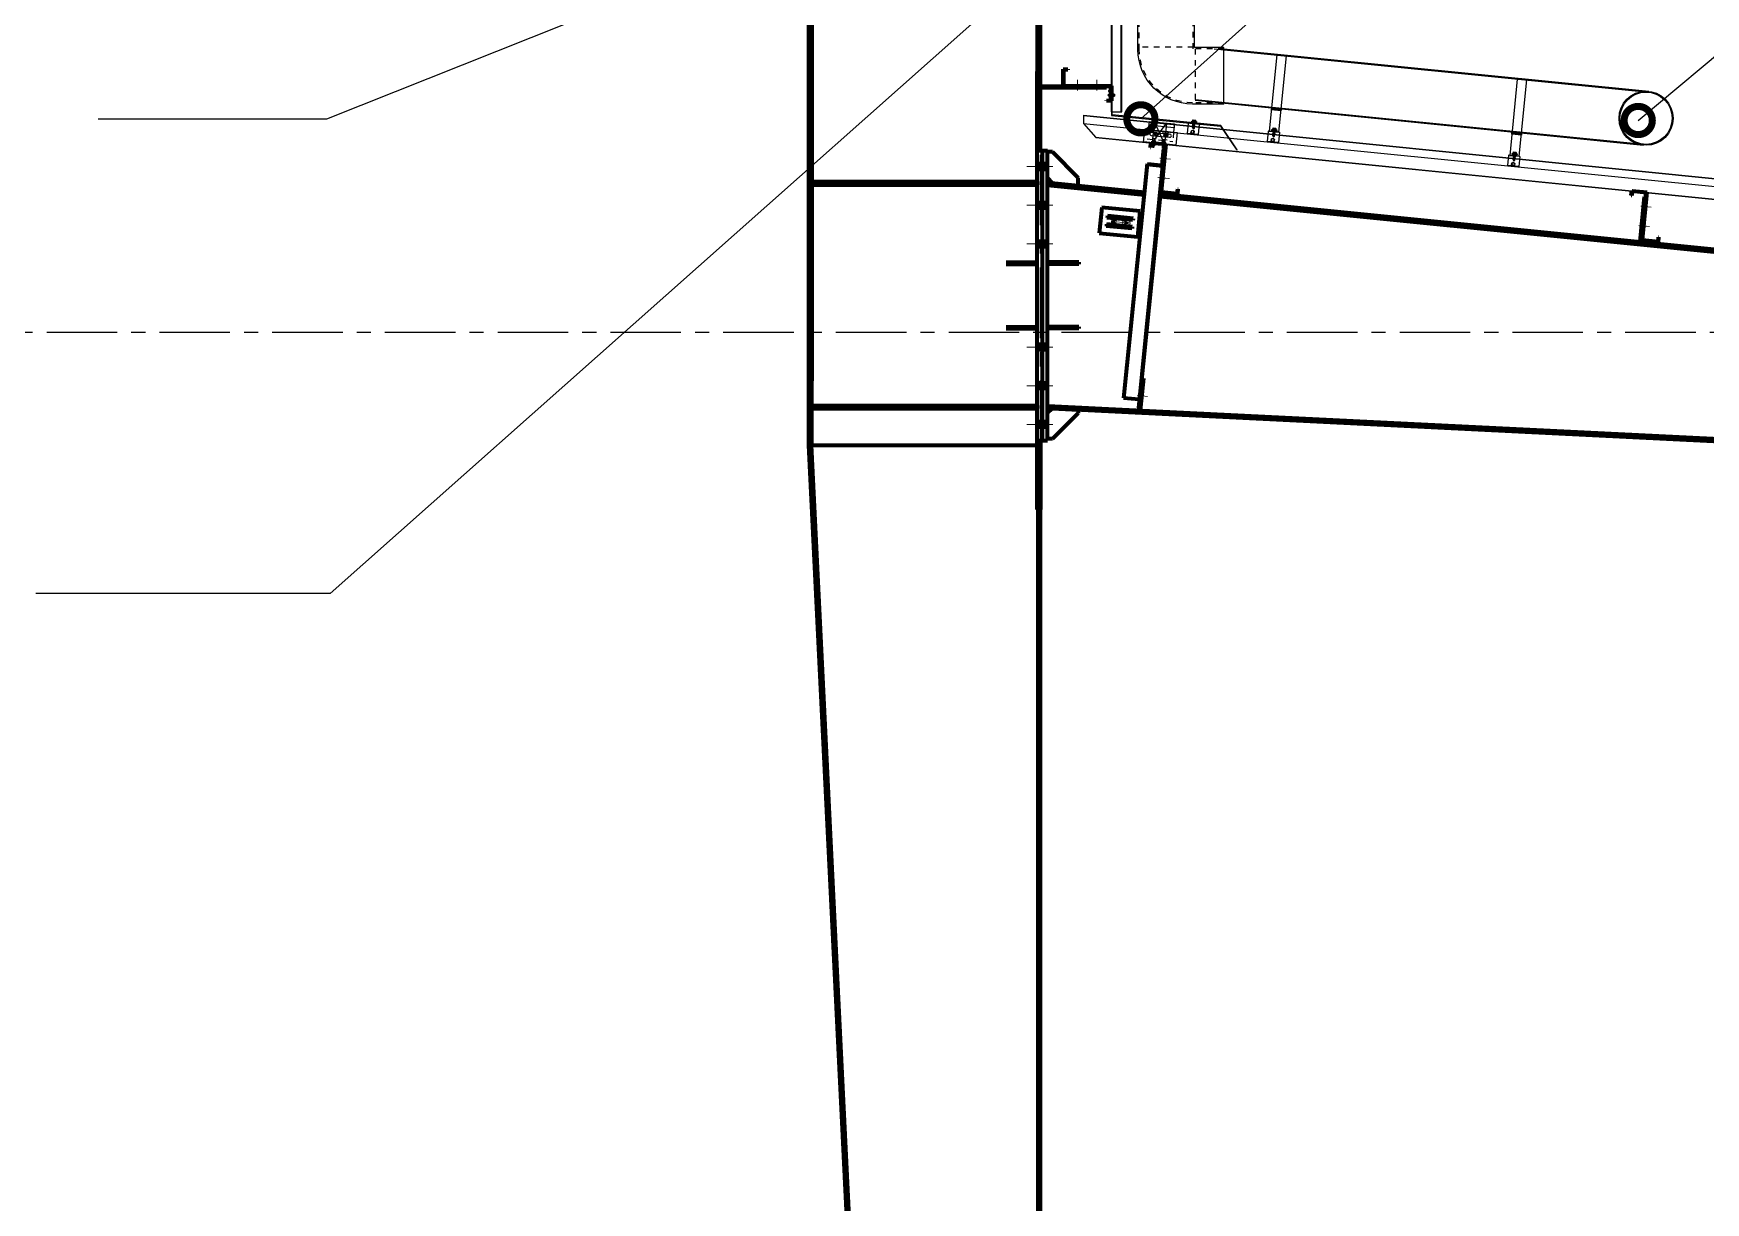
# Model space of a CAD drawing. Header units: inches. Extents: x 2 to 32666, y -5537 to 22.
# Drawn here: x 14097.57 to 14127.23, y -3863.7 to -3842.98 of the extents above; entities that cross this region are included whole.
import ezdxf

# ---------------------------------------------------------------- set-up
doc = ezdxf.new("R2010")
doc.units = ezdxf.units.IN
doc.header["$MEASUREMENT"] = 0
for name, pattern in [('CENTER', [2, 1.25, -0.25, 0.25, -0.25]), ('DASHED2', [0.375, 0.25, -0.125]), ('HIDDEN', [0.375, 0.25, -0.125]), ('HIDDEN2', [4.7625, 3.175, -1.5875])]:
    doc.linetypes.add(name, pattern=pattern)
for name, color, linetype in [('1', 1, 'Continuous'), ('2', 2, 'Continuous'), ('3', 3, 'Continuous'), ('4', 4, 'Continuous'), ('6', 6, 'Continuous'), ('7', 7, 'Continuous'), ('8', 8, 'Continuous'), ('DASHED', 8, 'DASHED2'), ('DIM', 8, 'Continuous'), ('door', 7, 'Continuous'), ('ROOFING', 4, 'Continuous'), ('STRUCTURE', 1, 'Continuous'), ('Tim truc', 8, 'Continuous')]:
    doc.layers.add(name, color=color, linetype=linetype)
doc.styles.add('ST1', font='vnshx.shx', dxfattribs={"width": 0.7})
doc.dimstyles.new('175', dxfattribs={"dimtxt": 2.5, "dimasz": 1, "dimexe": 1, "dimexo": 0, "dimgap": 1, "dimtad": 1, "dimdec": 0, "dimlfac": 175, "dimzin": 0, "dimdsep": 46, "dimtxsty": 'ST1', "dimblk1": 'ARCHTICK', "dimblk2": 'ARCHTICK', "dimsah": 1, "dimcen": 1, "dimdle": 1, "dimclrd": 8, "dimclre": 8, "dimclrt": 3, "dimadec": 0, "dimazin": 0, "dimtfac": 1, "dimtdec": 0, "dimtix": 1, "dimtmove": 1, "dimatfit": 3, "dimldrblk": 'DOTSMALL', "dimfxl": 0, "dimtfill": 1, "dimtolj": 1, "dimtzin": 0, "dimlwd": -1, "dimlwe": -1, "dimarcsym": 0})

# ---------------------------------------------------------------- blocks, each defined once
blk = doc.blocks.new('Short_Self_drilling')
at = {"layer": 'STRUCTURE', "color": 1, "linetype": 'Continuous'}
for p, q in [((6.4, 1.7), (-6.4, 1.7)), ((5.1, 3.8), (-5.1, 3.8)), ((-2.6, 2.9), (-5.1, 2.9)), ((-3.4, 3.8), (-3.4, 6.8)), ((3, 7.2), (-3, 7.2)), ((2.6, 2.9), (-2.6, 2.9)), ((-2.1, 2.8), (-2.1, 2.9)), ((6.3, 0), (0, 0)), ((2.2, 2.8), (2.2, 2.9)), ((2.2, -0.5), (2.2, 0)), ((5.1, 2.9), (2.6, 2.9)), ((3.4, 3.8), (3.4, 6.8)), ((3, -1.2), (-2.7, -0.2)), ((3, -2.7), (-2.7, -1.8)), ((3, -4.2), (-2.7, -3.3)), ((3, -5.8), (-2.7, -4.8)), ((3, -7.3), (-2.7, -6.3)), ((-1.9, -8), (-2.7, -7.9)), ((-2.1, -1.4), (-2.1, -0.9)), ((-2.1, -2.9), (-2.1, -2.4)), ((-2.1, -4.4), (-2.1, -3.9)), ((-2.1, -6), (-2.1, -5.4)), ((-2.1, -7.5), (-2.1, -7)), ((-2.1, -12.3), (-2.1, -8.5)), ((3, -8.8), (-1.1, -8.1)), ((2.1, -12.3), (2.1, -9.1)), ((2.2, -2), (2.2, -1.5)), ((2.2, -3.6), (2.2, -3)), ((2.2, -5.1), (2.2, -4.6)), ((2.2, -6.6), (2.2, -6.1)), ((2.2, -8.1), (2.2, -7.6))]:
    blk.add_line(p, q, dxfattribs=at)
blk.add_lwpolyline([(6.4, 1.3), (6.4, 1.7), (2.1, 2.8), (-2.1, 2.8), (-6.4, 1.7), (-6.4, 1.3)], close=True, dxfattribs=at)
for points in [[(-6.4, 1.3, -0.088869), (-6.3, 0), (0, 0)], [(-0.1, 3.8), (-0.3, 6.2, 0.338878), (-3.1, 6.2), (-3.3, 3.8)], [(3.3, 3.8), (3.1, 6.2, 0.338878), (0.3, 6.2), (0.1, 3.8)], [(2.1, -12.3), (0.2, -14.2, -0.333596), (-0.2, -14.2), (-2.1, -12.3)], [(-0.1, -14), (-1, -12.2, -0.148657), (-1.4, -11.2), (-2, -7.7, -0.815006), (-1.2, -7.8, 0.150833), (-0.8, -8.7)], [(2.1, -12.3), (1.7, -11.7, 0.52242), (0.9, -11.7), (-0.2, -14.2)]]:
    blk.add_lwpolyline(points, format="xyb", dxfattribs=at)
for points in [[(3, -1.2), (2.2, -1.5), (-2.1, -0.8), (-2.7, -0.2), (-2.4, 0)], [(3, -2.7), (2.2, -3), (-2.1, -2.4), (-2.7, -1.8), (-2.1, -1.4), (2.2, -2), (3, -2.7)], [(3, -4.2), (2.2, -4.6), (-2.1, -3.9), (-2.7, -3.3), (-2.1, -2.9), (2.2, -3.6), (3, -4.2)], [(3, -5.8), (2.2, -6.1), (-2.1, -5.4), (-2.7, -4.8), (-2.1, -4.4), (2.2, -5.1), (3, -5.8)], [(3, -7.3), (2.2, -7.6), (-2.1, -7), (-2.7, -6.3), (-2.1, -6), (2.2, -6.6), (3, -7.3)], [(-1.8, -8.5), (-2.1, -8.5), (-2.7, -7.9), (-2.1, -7.5), (-1.8, -7.5)], [(-1.3, -7.6), (2.2, -8.1), (3, -8.8)], [(-1.2, 0), (2.2, -0.5), (3, -1.2)], [(3, -8.8), (2.2, -9.1), (-0.8, -8.7)]]:
    blk.add_lwpolyline(points, dxfattribs=at)
for centre, radius, start, end in [((-5, 3.3), 0.455, 109.7949, 250.2674), ((-3, 6.8), 0.429, 90.0311, 180.0311), ((3, 6.8), 0.429, 0.0311, 90.0311), ((5.1, 3.3), 0.435, 279.7276, 80.3347), ((10, 0.2), 3.74, 162.2963, 182.6103)]:
    blk.add_arc(centre, radius, start, end, dxfattribs=at)
blk = doc.blocks.new('A$C5FAA1D3F')
at = {"color": 8}
for p, q in [((-26.6, -10.8, 0), (-25.6, -0.9, 0)), ((-1.3, -12.9, 0), (-26.6, -10.4, 0)), ((-1.3, -13.3, 0), (-26.6, -10.8, 0)), ((-0.3, -3.4, 0), (-25.6, -0.9, 0)), ((-0.4, -3.9, 0), (-25.6, -1.3, 0)), ((-24.4, -17.4, 0), (-23.8, -11.1, 0)), ((-6.6, -11, 0), (-20.9, -9.6, 0)), ((-6.4, -8.5, 0), (-20.7, -7.1, 0)), ((-18.8, -8.5, 0), (-16, -8.8, 0)), ((-17.2, -7.3, 0), (-17.5, -10.1, 0)), ((-11.5, -9.3, 0), (-8.7, -9.5, 0)), ((-9.9, -8, 0), (-10.2, -10.8, 0)), ((-1.3, -13.3, 0), (-0.3, -3.4, 0)), ((-4.8, -19.4, 0), (-24.4, -17.4, 0)), ((-4.5, -16.6, 0), (-24.1, -14.6, 0)), ((-4.8, -19.4, 0), (-4.1, -13.1, 0))]:
    blk.add_line(p, q, dxfattribs=at)
at = {"color": 8, "linetype": 'HIDDEN2'}
for p, q in [((-23.8, -11.1, 0), (-23.1, -3.9, 0)), ((-3.4, -5.8, 0), (-23.1, -3.9, 0)), ((-19.6, -11.5, 0), (-18.9, -4.8, 0)), ((-19.6, -11.5, 0), (-19.4, -9.7, 0)), ((-8.3, -12.6, 0), (-19.6, -11.5, 0)), ((-8.3, -12.6, 0), (-19.6, -11.5, 0)), ((-19.4, -9.7, 0), (-8.2, -10.9, 0)), ((-18.9, -4.8, 0), (-7.7, -6, 0)), ((-7.7, -6, 0), (-8.3, -12.6, 0)), ((-8.2, -10.9, 0), (-8.3, -12.6, 0)), ((-4.1, -13.1, 0), (-3.4, -5.8, 0))]:
    blk.add_line(p, q, dxfattribs=at)
at = {"color": 8}
for centre, major_axis, start_param, end_param in [((-20.8, -8.3, 0), (-0.941, -0.852), 3.876998, 7.018591), ((-17.4, -8.7, 0), (-0.836, -0.757), 5.447794310103061, 11.73097961728265), ((-10.1, -9.4, 0), (-0.836, -0.757), 5.447794310103061, 11.73097961728265), ((-6.5, -9.8, 0), (-0.941, -0.852), 0.735405, 3.876998)]:
    blk.add_ellipse(centre, major_axis=major_axis, ratio=1, start_param=start_param, end_param=end_param, dxfattribs=at)
at = {"color": 1, "xscale": 0.2707692322397919, "yscale": 0.2707692322397919, "zscale": 0.2707692322397919, "rotation": 174.2582798079231}
for p in [(-16, -2.3, 0), (-8.5, -3, 0)]:
    blk.add_blockref('Short_Self_drilling', p, dxfattribs=at)
blk = doc.blocks.new('Clamp_Side')
for p, q in [((-17.5, 36.8), (17.5, 36.8)), ((-17.5, 36.8), (-17.5, 5)), ((-17.5, 5), (17.5, 5)), ((17.5, 36.8), (17.5, 5))]:
    blk.add_line(p, q)
blk.add_lwpolyline([(5.8, 9.3), (4.9, 14.4), (0, 16.3), (-4, 12.9), (-3.2, 7.8), (1.7, 6)], close=True)
blk.add_circle((0.9, 11.1), 4.52)
blk = doc.blocks.new('HFR-1')
at = {"layer": 'STRUCTURE', "color": 1, "linetype": 'Continuous'}
for p, q in [((-5.5, 0), (5.5, 0)), ((-5.2, 0.8), (-3.4, 1.5)), ((5.2, 0.8), (3.4, 1.5)), ((-2.4, -1.2), (-3, -1.6)), ((-3, -1.6), (-2.4, -1.9)), ((-2.4, -1.9), (-3, -2.3)), ((-3, -2.3), (-2.4, -2.6)), ((-2.4, -2.6), (-3, -3)), ((-3, -3), (-2.4, -3.3)), ((-2.4, -3.3), (-3, -3.7)), ((-3, -3.7), (-2.4, -4.1)), ((-2.4, -4.1), (-3, -4.4)), ((-3, -4.4), (-2.4, -4.8)), ((-2.4, -4.8), (-3, -5.1)), ((-3, -5.1), (-2.4, -5.5)), ((-2.4, -5.5), (-3, -5.8)), ((-3, -5.8), (-2.4, -6.2)), ((-2.4, -6.2), (-3, -6.6)), ((-3, -6.6), (-2.4, -6.9)), ((-2.4, -6.9), (-3, -7.3)), ((-3, -7.3), (-2.4, -7.6)), ((-2.4, -7.6), (-3, -8)), ((-3, -8), (-2.4, -8.3)), ((-2.4, -8.3), (-3, -8.7)), ((-3, -8.7), (-2.4, -9)), ((-2.4, -9), (-3, -9.4)), ((-3, -9.4), (-2.4, -9.7)), ((-2.4, -9.7), (-3, -10.1)), ((-3, -10.1), (-2.4, -10.5)), ((-2.4, -10.5), (-3, -10.8)), ((-3, -10.8), (-2.4, -11.2)), ((-2.4, -11.2), (-3, -11.5)), ((-3, -11.5), (-2.4, -11.9)), ((-2.9, -1.6), (2.9, -1.4)), ((-2.9, -2.3), (2.9, -2.1)), ((-2.9, -3), (2.9, -2.8)), ((-2.9, -3.7), (2.9, -3.6)), ((-2.9, -4.4), (2.9, -4.3)), ((-2.9, -5.1), (2.9, -5)), ((-2.9, -5.9), (2.9, -5.7)), ((-2.9, -6.6), (2.9, -6.4)), ((-2.9, -7.3), (2.9, -7.1)), ((-2.9, -8), (2.9, -7.8)), ((-2.9, -8.7), (2.9, -8.5)), ((-2.9, -9.4), (2.9, -9.2)), ((-2.9, -10.1), (1.5, -10)), ((-2.9, -10.8), (1.3, -10.7)), ((-2.9, -11.5), (0.9, -11.4)), ((-2.5, -17.4), (-2.5, -11.8)), ((-2.5, -17.4), (-2, -16.7)), ((-2.5, -17.4), (-0.2, -19.7)), ((2.4, -1.1), (-2.4, -1.2)), ((2.4, -1.8), (-2.4, -1.9)), ((-2.4, -1.9), (2.4, -1.8)), ((-2.4, -2.6), (2.4, -2.5)), ((2.4, -2.5), (-2.4, -2.6)), ((-2.4, -3.3), (2.4, -3.2)), ((2.4, -3.2), (-2.4, -3.3)), ((-2.4, -4.1), (2.4, -3.9)), ((2.4, -3.9), (-2.4, -4.1)), ((-2.4, -4.8), (2.4, -4.6)), ((2.4, -4.6), (-2.4, -4.8)), ((-2.4, -5.5), (2.4, -5.3)), ((2.4, -5.3), (-2.4, -5.5)), ((-2.4, -6.2), (2.4, -6)), ((2.4, -6), (-2.4, -6.2)), ((-2.4, -6.9), (2.4, -6.8)), ((2.4, -6.8), (-2.4, -6.9)), ((-2.4, -7.6), (2.4, -7.5)), ((2.4, -7.5), (-2.4, -7.6)), ((-2.4, -8.3), (2.4, -8.2)), ((2.4, -8.2), (-2.4, -8.3)), ((-2.4, -9), (2.4, -8.9)), ((2.4, -8.9), (-2.4, -9)), ((-2.4, -9.7), (2.4, -9.6)), ((2.4, -9.6), (-2.4, -9.7)), ((1.4, -10.3), (-2.4, -10.5)), ((-2.4, -10.5), (1.4, -10.3)), ((-2.4, -11.2), (1.1, -11.1)), ((1.1, -11.1), (-2.4, -11.2)), ((-2.4, -11.9), (0.4, -11.8)), ((-1, -16.7), (0.2, -19.7)), ((0.1, -19.4), (1.2, -17.3)), ((0.2, -19.7), (2.5, -17.4)), ((1.6, -16.1), (2.3, -10.2)), ((2.2, -10), (2.9, -10)), ((2.2, -11), (2.4, -11)), ((2.4, -11), (2.2, -11)), ((2.2, -11.4), (2.9, -11.4)), ((2.2, -11.7), (2.4, -11.7)), ((2.4, -10.3), (2.3, -10.3)), ((2.3, -10.3), (2.4, -10.3)), ((2.3, -10.7), (2.9, -10.7)), ((2.9, -1.4), (2.4, -1.1)), ((2.4, -1.8), (2.9, -1.4)), ((2.9, -2.1), (2.4, -1.8)), ((2.4, -2.5), (2.9, -2.1)), ((2.9, -2.8), (2.4, -2.5)), ((2.4, -3.2), (2.9, -2.8)), ((2.9, -3.6), (2.4, -3.2)), ((2.4, -3.9), (2.9, -3.6)), ((2.9, -4.3), (2.4, -3.9)), ((2.4, -4.6), (2.9, -4.3)), ((2.9, -5), (2.4, -4.6)), ((2.4, -5.3), (2.9, -5)), ((2.9, -5.7), (2.4, -5.3)), ((2.4, -6), (2.9, -5.7)), ((2.9, -6.4), (2.4, -6)), ((2.4, -6.8), (2.9, -6.4)), ((2.9, -7.1), (2.4, -6.8)), ((2.4, -7.5), (2.9, -7.1)), ((2.9, -7.8), (2.4, -7.5)), ((2.4, -8.2), (2.9, -7.8)), ((2.9, -8.5), (2.4, -8.2)), ((2.4, -8.9), (2.9, -8.5)), ((2.9, -9.2), (2.4, -8.9)), ((2.4, -9.6), (2.9, -9.2)), ((2.9, -10), (2.4, -9.6)), ((2.4, -10.3), (2.9, -10)), ((2.9, -10.7), (2.4, -10.3)), ((2.4, -11), (2.9, -10.7)), ((2.9, -11.4), (2.4, -11)), ((2.4, -11.7), (2.9, -11.4)), ((2.5, -17.4), (2.5, -11.7))]:
    blk.add_line(p, q, dxfattribs=at)
at = {"layer": 'STRUCTURE', "color": 1, "linetype": 'Continuous', "ltscale": 8}
for p in [(-3.4, 1.5), (3.4, 1.5)]:
    blk.add_line(p, (0, 1.5), dxfattribs=at)
at = {"layer": 'STRUCTURE', "color": 1, "linetype": 'DASHED2'}
for p in [(-1.9, 1.5), (1.9, 1.5)]:
    blk.add_line(p, (0, 0), dxfattribs=at)
at = {"layer": 'STRUCTURE', "color": 1, "linetype": 'Continuous', "ltscale": 8}
for centre, start, end in [((-4.7, 0.2), 130.41001, 194.80618), ((4.7, 0.2), 345.19382, 49.58999)]:
    blk.add_arc(centre, 0.801, start, end, dxfattribs=at)
at = {"layer": 'STRUCTURE', "color": 1, "linetype": 'Continuous'}
for centre, radius, start, end in [((-7.3, -9), 9.14, 58.06501, 78.8402), ((5.1, -3.8), 3.83, 84.20393, 134.36205), ((-1.5, -17.1), 0.59, 34.23018, 144.5641), ((0, -19.4), 0.331, 231.63478, 305.42875), ((-0.5, -10.1), 1.93, 296.60409, 355.39217), ((-0.6, -16), 2.2, 324.00482, 357.82685), ((1.9, -10.3), 0.444, 15.97616, 172.6971)]:
    blk.add_arc(centre, radius, start, end, dxfattribs=at)
blk = doc.blocks.new('D90-90')
at = {"layer": 'ROOFING', "color": 254}
for p, q in [((-296909.8, -76158.4), (-296964.3, -76158.4)), ((-296909.8, -76158.4), (-296909.8, -76256.9)), ((-297059.3, -76253.4), (-297059.3, -76307.9)), ((-296909.8, -76256.9), (-296960.8, -76256.9)), ((-296960.8, -76256.9), (-296960.8, -76307.9)), ((-297059.3, -76307.9), (-296960.8, -76307.9))]:
    blk.add_line(p, q, dxfattribs=at)
at = {"layer": 'ROOFING', "color": 254, "linetype": 'HIDDEN'}
for p, q in [((-296909.8, -76160.6), (-296964.3, -76160.6)), ((-296959.7, -76254.7), (-296959.7, -76160.6)), ((-297057.1, -76253.4), (-297057.1, -76307.9)), ((-296963, -76257.5), (-297057.1, -76257.5)), ((-296909.8, -76254.7), (-296963, -76254.7)), ((-296963, -76254.7), (-296963, -76307.9))]:
    blk.add_line(p, q, dxfattribs=at)
at = {"layer": 'ROOFING', "color": 254}
blk.add_arc((-296964.3, -76253.4), 95, 90, 180, dxfattribs=at)
at = {"layer": 'ROOFING', "color": 254, "linetype": 'HIDDEN'}
blk.add_arc((-296964.3, -76253.4), 92.8, 90, 180, dxfattribs=at)
blk = doc.blocks.new('_ArchTick')
at = {"color": 0, "linetype": 'ByBlock', "const_width": 0.15}
blk.add_lwpolyline([(-0.5, -0.5), (0.5, 0.5)], dxfattribs=at)
blk = doc.blocks.new('_DotSmall')
at = {"color": 0, "linetype": 'ByBlock', "const_width": 0.5}
blk.add_lwpolyline([(-0.0625, 0, 1), (0.0625, 0, 1)], format="xyb", close=True, dxfattribs=at)

msp = doc.modelspace()

# ---------------------------------------------------------------- hatches: boundary and pattern name
at = {"layer": '2'}
for points in [[(14115.4658, -3845.4082), (14115.3743, -3845.4082), (14115.3743, -3845.2597), (14115.4658, -3845.2597)], [(14115.5572, -3845.4082), (14115.4658, -3845.4082), (14115.4658, -3845.2597), (14115.5572, -3845.2597)], [(14115.4658, -3846.0939), (14115.3743, -3846.0939), (14115.3743, -3845.9454), (14115.4658, -3845.9454)], [(14115.5572, -3846.0939), (14115.4658, -3846.0939), (14115.4658, -3845.9454), (14115.5572, -3845.9454)], [(14115.4658, -3846.7797), (14115.3743, -3846.7797), (14115.3743, -3846.6311), (14115.4658, -3846.6311)], [(14115.5572, -3846.7797), (14115.4658, -3846.7797), (14115.4658, -3846.6311), (14115.5572, -3846.6311)], [(14115.4658, -3848.6082), (14115.3743, -3848.6082), (14115.3743, -3848.4597), (14115.4658, -3848.4597)], [(14115.5572, -3848.6082), (14115.4658, -3848.6082), (14115.4658, -3848.4597), (14115.5572, -3848.4597)], [(14115.4658, -3849.2939), (14115.3743, -3849.2939), (14115.3743, -3849.1454), (14115.4658, -3849.1454)], [(14115.5572, -3849.2939), (14115.4658, -3849.2939), (14115.4658, -3849.1454), (14115.5572, -3849.1454)], [(14115.4658, -3849.9797), (14115.3743, -3849.9797), (14115.3743, -3849.8311), (14115.4658, -3849.8311)], [(14115.5572, -3849.9797), (14115.4658, -3849.9797), (14115.4658, -3849.8311), (14115.5572, -3849.8311)]]:
    msp.add_hatch(color=256, dxfattribs=at).paths.add_polyline_path(points, flags=17)

# ---------------------------------------------------------------- linework, layer by layer
at = {"layer": '1'}
for points in [[(14119.4889, -3844.7098), (14119.6585, -3844.7268), (14119.7939, -3843.3733), (14119.6243, -3843.3563)], [(14123.7533, -3845.1363), (14123.923, -3845.1533), (14124.0583, -3843.7998), (14123.8887, -3843.7828)], [(14119.5287, -3844.3115), (14119.6984, -3844.3285), (14119.6963, -3844.3492), (14119.5267, -3844.3322)], [(14123.7932, -3844.738), (14123.9628, -3844.755), (14123.9608, -3844.7756), (14123.7911, -3844.7587)]]:
    msp.add_lwpolyline(points, close=True, dxfattribs=at)
at = {"layer": '2', "lineweight": 100}
for p, q in [((14111.3172, -3833.0967), (14111.3172, -3849.13)), ((14111.3744, -3833.0967), (14111.3743, -3849.13)), ((14115.3743, -3845.0482), (14115.3744, -3838.3286)), ((14115.4315, -3845.0482), (14115.4315, -3838.3286)), ((14115.8315, -3843.9122), (14115.8315, -3843.6094)), ((14115.8315, -3843.6094), (14115.9172, -3843.6094)), ((14115.9172, -3843.618), (14115.8401, -3843.618)), ((14115.8401, -3843.618), (14115.8401, -3843.9037)), ((14115.9172, -3843.6094), (14115.9172, -3843.618)), ((14115.4315, -3843.9122), (14115.8315, -3843.9122)), ((14116.6029, -3843.9408), (14115.4315, -3843.9408)), ((14115.8401, -3843.9037), (14115.8315, -3843.8951)), ((14115.8315, -3843.9122), (14116.6801, -3843.9122)), ((14115.8487, -3843.9122), (14115.8401, -3843.9037)), ((14115.8401, -3843.9037), (14116.6887, -3843.9037)), ((14116.6029, -3843.9122), (14116.6029, -3843.9408)), ((14116.6801, -3844.1637), (14116.6801, -3843.9122)), ((14116.6887, -3843.9037), (14116.6887, -3844.1722)), ((14116.603, -3844.1722), (14116.603, -3844.1637)), ((14116.603, -3844.1637), (14116.6801, -3844.1637)), ((14116.6887, -3844.1722), (14116.603, -3844.1722)), ((14117.3806, -3844.9975), (14117.3891, -3844.9122)), ((14117.3891, -3844.9122), (14117.6564, -3844.9389)), ((14117.3968, -3844.9216), (14117.3891, -3844.9983)), ((14117.647, -3844.9466), (14117.3968, -3844.9216)), ((14115.3743, -3850.1911), (14115.3743, -3845.0482)), ((14115.4315, -3845.0482), (14115.3743, -3845.0482)), ((14115.3743, -3845.0482), (14115.4658, -3845.0482)), ((14115.4658, -3850.1911), (14115.4658, -3845.0482)), ((14115.4658, -3850.1911), (14115.4658, -3845.0482)), ((14115.4658, -3845.0482), (14115.5572, -3845.0482)), ((14115.5572, -3850.1911), (14115.5572, -3845.0482)), ((14115.6429, -3845.0766), (14115.5572, -3845.0766)), ((14116.1001, -3845.5337), (14115.6429, -3845.0766)), ((14117.3891, -3844.9983), (14117.3806, -3844.9975)), ((14117.5626, -3845.7909), (14117.647, -3844.9466)), ((14117.6564, -3844.9389), (14117.5719, -3845.7833)), ((14117.6109, -3845.0205), (14117.5818, -3845.3115)), ((14117.6393, -3845.0234), (14117.6109, -3845.0205)), ((14116.9107, -3849.4379), (14117.3259, -3845.2859)), ((14117.5958, -3845.3205), (14117.1664, -3849.6151)), ((14117.3252, -3845.2934), (14117.5958, -3845.3205)), ((14117.3259, -3845.2859), (14117.6102, -3845.3143)), ((14117.5808, -3845.4706), (14117.5945, -3845.472)), ((14111.3744, -3845.6021), (14115.3743, -3845.6021)), ((14111.3744, -3845.6021), (14111.3744, -3845.6593)), ((14111.3744, -3845.6593), (14115.3743, -3845.6593)), ((14115.3743, -3845.6021), (14115.3743, -3845.6593)), ((14115.6429, -3845.628), (14115.5572, -3845.5337)), ((14115.5617, -3845.6199), (14115.5572, -3845.6654)), ((14115.5572, -3845.6654), (14117.2709, -3845.8365)), ((14115.5617, -3845.6199), (14117.2754, -3845.791)), ((14116.1001, -3845.6736), (14116.1001, -3845.5337)), ((14117.2066, -3849.3508), (14117.5626, -3845.7909)), ((14117.5597, -3845.8194), (14134.3335, -3847.4942)), ((14117.5626, -3845.7909), (14117.8639, -3845.8211)), ((14117.5719, -3845.7833), (14117.8562, -3845.8117)), ((14117.7795, -3845.804), (14117.7701, -3845.8117)), ((14117.8562, -3845.8117), (14117.8639, -3845.7349)), ((14117.8639, -3845.7349), (14117.8724, -3845.7358)), ((14117.8639, -3845.8211), (14117.8724, -3845.7358)), ((14125.9096, -3845.8491), (14125.9182, -3845.7638)), ((14125.9182, -3845.7638), (14126.1854, -3845.7905)), ((14125.9258, -3845.7732), (14125.9182, -3845.8499)), ((14126.176, -3845.7982), (14125.9258, -3845.7732)), ((14126.0916, -3846.6425), (14126.176, -3845.7982)), ((14126.1854, -3845.7905), (14126.101, -3846.6349)), ((14116.5173, -3846.0599), (14116.4718, -3846.5148)), ((14117.1996, -3846.128), (14116.5173, -3846.0599)), ((14117.5552, -3845.8649), (14134.3289, -3847.5397)), ((14125.9182, -3845.8499), (14125.9096, -3845.8491)), ((14126.1399, -3845.8721), (14126.0603, -3846.6681)), ((14126.1683, -3845.875), (14126.1399, -3845.8721)), ((14116.6026, -3846.3556), (14116.5992, -3846.3897)), ((14117.0541, -3846.4351), (14116.5992, -3846.3897)), ((14117.0575, -3846.401), (14116.6026, -3846.3556)), ((14116.6173, -3846.2077), (14116.6139, -3846.2419)), ((14117.0688, -3846.2873), (14116.6139, -3846.2419)), ((14117.0722, -3846.2532), (14116.6173, -3846.2077)), ((14116.7152, -3846.2916), (14116.7116, -3846.3268)), ((14116.7116, -3846.3268), (14116.7295, -3846.3573)), ((14116.7386, -3846.2653), (14116.7152, -3846.2916)), ((14116.7295, -3846.3573), (14116.7618, -3846.3715)), ((14116.7386, -3846.2653), (14116.7732, -3846.2578)), ((14116.8983, -3846.3851), (14116.9328, -3846.3776)), ((14116.942, -3846.2856), (14116.9096, -3846.2714)), ((14116.9328, -3846.3776), (14116.9563, -3846.3512)), ((14116.9598, -3846.3161), (14116.942, -3846.2856)), ((14116.9563, -3846.3512), (14116.9598, -3846.3161)), ((14117.0575, -3846.401), (14117.0541, -3846.4351)), ((14117.0722, -3846.2532), (14117.0688, -3846.2873)), ((14117.1542, -3846.5829), (14117.1996, -3846.128)), ((14116.4718, -3846.5148), (14117.1542, -3846.5829)), ((14126.0887, -3846.671), (14126.0916, -3846.6425)), ((14126.0916, -3846.6425), (14126.3929, -3846.6727)), ((14126.101, -3846.6349), (14126.3853, -3846.6633)), ((14126.3085, -3846.6556), (14126.2991, -3846.6633)), ((14126.3853, -3846.6633), (14126.3929, -3846.5865)), ((14126.3929, -3846.5865), (14126.4015, -3846.5874)), ((14126.3929, -3846.6727), (14126.4015, -3846.5874)), ((14114.82, -3847.0311), (14115.3629, -3847.0311)), ((14114.82, -3847.0654), (14115.3629, -3847.0654)), ((14115.2772, -3847.0654), (14115.2772, -3847.0311)), ((14115.3629, -3847.0654), (14115.3629, -3847.0311)), ((14116.1115, -3847.0311), (14115.5687, -3847.0311)), ((14115.5687, -3847.0311), (14115.5687, -3847.0654)), ((14116.1115, -3847.0654), (14115.5687, -3847.0654)), ((14115.6544, -3847.0654), (14115.6544, -3847.0311)), ((14116.1115, -3847.0311), (14116.1115, -3847.0654)), ((14114.82, -3848.1739), (14115.3629, -3848.1739)), ((14115.2772, -3848.2082), (14115.2772, -3848.1739)), ((14115.3629, -3848.2082), (14115.3629, -3848.1739)), ((14116.1115, -3848.1739), (14115.5687, -3848.1739)), ((14115.5687, -3848.1739), (14115.5687, -3848.2082)), ((14115.6544, -3848.2082), (14115.6544, -3848.1739)), ((14116.1115, -3848.1739), (14116.1115, -3848.2082)), ((14114.82, -3848.2082), (14115.3629, -3848.2082)), ((14116.1115, -3848.2082), (14115.5687, -3848.2082)), ((14117.2618, -3849.0858), (14117.2334, -3849.083)), ((14111.3172, -3849.13), (14111.3172, -3850.2729)), ((14111.3629, -3849.13), (14111.3172, -3849.13)), ((14111.3743, -3849.13), (14111.3172, -3849.13)), ((14111.3629, -3850.2729), (14111.3629, -3849.13)), ((14111.3743, -3849.5674), (14111.3743, -3849.13)), ((14117.1765, -3849.6515), (14117.2066, -3849.3508)), ((14117.2049, -3849.6544), (14117.2618, -3849.0858)), ((14111.3743, -3849.5674), (14115.3743, -3849.5674)), ((14111.3743, -3849.5674), (14111.3743, -3849.6246)), ((14111.3743, -3850.2729), (14111.3743, -3849.6246)), ((14111.3743, -3849.6246), (14115.3743, -3849.6246)), ((14115.3743, -3849.5674), (14115.3743, -3849.6246)), ((14115.5572, -3849.5733), (14149.3842, -3851.2481)), ((14115.5572, -3849.7055), (14115.6429, -3849.624)), ((14115.5641, -3849.5742), (14115.5618, -3849.6198)), ((14115.5618, -3849.6198), (14149.3801, -3851.2937)), ((14115.5641, -3849.5742), (14149.3847, -3851.2482)), ((14115.6429, -3849.624), (14116.1001, -3849.6466)), ((14116.1001, -3849.6466), (14116.1001, -3849.7055)), ((14117.1814, -3849.465), (14116.9107, -3849.4379)), ((14117.1664, -3849.6151), (14117.18, -3849.6165)), ((14117.2049, -3849.6544), (14117.1765, -3849.6515)), ((14116.1001, -3849.7055), (14115.6429, -3850.1626)), ((14115.3743, -3850.1911), (14115.4315, -3850.1911)), ((14115.3743, -3851.4158), (14115.3743, -3850.1911)), ((14115.3743, -3850.1911), (14115.4658, -3850.1911)), ((14115.4315, -3850.1911), (14115.4315, -3851.4158)), ((14115.4658, -3850.1911), (14115.5572, -3850.1911)), ((14115.6429, -3850.1626), (14115.5572, -3850.1626)), ((14111.3172, -3850.2729), (14111.3629, -3850.2729)), ((14111.3629, -3850.2729), (14111.3173, -3850.2751)), ((14111.3173, -3850.2751), (14113.7172, -3899.3012)), ((14111.3629, -3850.2729), (14115.3743, -3850.2729)), ((14111.3629, -3850.2729), (14113.7628, -3899.2989)), ((14111.3743, -3850.2729), (14115.3743, -3850.2729)), ((14115.3743, -3851.4158), (14115.4315, -3851.4158)), ((14115.4315, -3851.4158), (14115.3858, -3851.4158)), ((14115.3858, -3851.4158), (14115.3858, -3899.3012)), ((14115.4315, -3899.3012), (14115.4315, -3851.4158))]:
    msp.add_line(p, q, dxfattribs=at)
at = {"layer": '2', "lineweight": 0}
for p, q in [((14116.0887, -3843.958), (14116.0887, -3843.798)), ((14116.0887, -3843.958), (14116.0887, -3843.798)), ((14116.0887, -3843.9865), (14116.0887, -3843.798)), ((14116.0887, -3843.958), (14116.0887, -3843.9037)), ((14116.0887, -3843.958), (14116.0887, -3843.9037)), ((14116.4315, -3843.958), (14116.4315, -3843.798)), ((14116.4315, -3843.958), (14116.4315, -3843.798)), ((14116.4315, -3843.9865), (14116.4315, -3843.798)), ((14116.4315, -3843.958), (14116.4315, -3843.9037)), ((14116.4315, -3843.958), (14116.4315, -3843.9037)), ((14117.5483, -3845.1865), (14117.736, -3845.2053)), ((14117.5768, -3845.1894), (14117.6308, -3845.1948)), ((14117.5768, -3845.1894), (14117.6308, -3845.1948)), ((14117.5768, -3845.1894), (14117.736, -3845.2053)), ((14117.5768, -3845.1894), (14117.736, -3845.2053)), ((14115.6481, -3845.3339), (14115.1858, -3845.3339)), ((14115.6481, -3845.3339), (14115.1858, -3845.3339)), ((14115.4658, -3845.2597), (14115.3743, -3845.2597)), ((14115.4658, -3845.2597), (14115.3743, -3845.2597)), ((14115.4658, -3845.4082), (14115.3743, -3845.4082)), ((14115.4658, -3845.4082), (14115.3743, -3845.4082)), ((14115.5572, -3845.2597), (14115.4658, -3845.2597)), ((14115.5572, -3845.2597), (14115.4658, -3845.2597)), ((14115.5572, -3845.4082), (14115.4658, -3845.4082)), ((14115.5572, -3845.4082), (14115.4658, -3845.4082)), ((14117.5142, -3845.5277), (14117.7019, -3845.5464)), ((14117.529, -3845.5292), (14117.7166, -3845.5479)), ((14117.529, -3845.5292), (14117.7166, -3845.5479)), ((14117.5427, -3845.5305), (14117.7019, -3845.5464)), ((14117.5427, -3845.5305), (14117.7019, -3845.5464)), ((14115.6481, -3846.0197), (14115.1858, -3846.0197)), ((14115.6481, -3846.0197), (14115.1858, -3846.0197)), ((14115.4658, -3845.9454), (14115.3743, -3845.9454)), ((14115.4658, -3845.9454), (14115.3743, -3845.9454)), ((14115.4658, -3846.0939), (14115.3743, -3846.0939)), ((14115.4658, -3846.0939), (14115.3743, -3846.0939)), ((14115.5572, -3845.9454), (14115.4658, -3845.9454)), ((14115.5572, -3845.9454), (14115.4658, -3845.9454)), ((14115.5572, -3846.0939), (14115.4658, -3846.0939)), ((14115.5572, -3846.0939), (14115.4658, -3846.0939)), ((14126.0774, -3846.0381), (14126.265, -3846.0569)), ((14126.1058, -3846.041), (14126.265, -3846.0569)), ((14126.1058, -3846.041), (14126.265, -3846.0569)), ((14126.1058, -3846.041), (14126.1598, -3846.0464)), ((14126.1058, -3846.041), (14126.1598, -3846.0464)), ((14116.7707, -3846.293), (14116.7642, -3846.3143)), ((14116.7642, -3846.3143), (14116.7642, -3846.3143)), ((14116.7642, -3846.3143), (14116.7663, -3846.3365)), ((14116.7663, -3846.3365), (14116.7768, -3846.3562)), ((14116.7848, -3846.2757), (14116.7707, -3846.293)), ((14116.7768, -3846.3562), (14116.794, -3846.3703)), ((14116.7784, -3846.3157), (14117.0058, -3846.3384)), ((14116.8045, -3846.2653), (14116.7848, -3846.2757)), ((14116.794, -3846.3703), (14116.8153, -3846.3768)), ((14116.8267, -3846.2631), (14116.8045, -3846.2653)), ((14116.8153, -3846.3768), (14116.9575, -3846.391)), ((14116.9688, -3846.2773), (14116.8267, -3846.2631)), ((14116.9034, -3846.2133), (14116.8807, -3846.4408)), ((14116.9575, -3846.391), (14116.9797, -3846.3889)), ((14116.9902, -3846.2838), (14116.9688, -3846.2773)), ((14116.9797, -3846.3889), (14116.9994, -3846.3784)), ((14117.0074, -3846.298), (14116.9902, -3846.2838)), ((14116.9994, -3846.3784), (14117.0135, -3846.3612)), ((14117.0179, -3846.3176), (14117.0074, -3846.298)), ((14117.0135, -3846.3612), (14117.02, -3846.3398)), ((14117.02, -3846.3398), (14117.0179, -3846.3176)), ((14117.02, -3846.3398), (14117.02, -3846.3398)), ((14126.0432, -3846.3793), (14126.2309, -3846.398)), ((14126.0717, -3846.3821), (14126.2309, -3846.3981)), ((14126.0717, -3846.3821), (14126.2309, -3846.3981)), ((14126.0717, -3846.3821), (14126.1257, -3846.3875)), ((14126.0717, -3846.3821), (14126.1257, -3846.3875)), ((14115.6481, -3846.7054), (14115.1858, -3846.7054)), ((14115.6481, -3846.7054), (14115.1858, -3846.7054)), ((14115.4658, -3846.6311), (14115.3743, -3846.6311)), ((14115.4658, -3846.6311), (14115.3743, -3846.6311)), ((14115.5572, -3846.6311), (14115.4658, -3846.6311)), ((14115.5572, -3846.6311), (14115.4658, -3846.6311)), ((14115.4658, -3846.7797), (14115.3743, -3846.7797)), ((14115.4658, -3846.7797), (14115.3743, -3846.7797)), ((14115.5572, -3846.7797), (14115.4658, -3846.7797)), ((14115.5572, -3846.7797), (14115.4658, -3846.7797)), ((14115.4658, -3848.4597), (14115.3743, -3848.4597)), ((14115.4658, -3848.4597), (14115.3743, -3848.4597)), ((14115.5572, -3848.4597), (14115.4658, -3848.4597)), ((14115.5572, -3848.4597), (14115.4658, -3848.4597)), ((14115.6481, -3848.5339), (14115.1858, -3848.5339)), ((14115.6481, -3848.5339), (14115.1858, -3848.5339)), ((14115.4658, -3848.6082), (14115.3743, -3848.6082)), ((14115.4658, -3848.6082), (14115.3743, -3848.6082)), ((14115.5572, -3848.6082), (14115.4658, -3848.6082)), ((14115.5572, -3848.6082), (14115.4658, -3848.6082)), ((14115.6481, -3849.2197), (14115.1858, -3849.2197)), ((14115.6481, -3849.2197), (14115.1858, -3849.2197)), ((14115.4658, -3849.1454), (14115.3743, -3849.1454)), ((14115.4658, -3849.1454), (14115.3743, -3849.1454)), ((14115.4658, -3849.2939), (14115.3743, -3849.2939)), ((14115.4658, -3849.2939), (14115.3743, -3849.2939)), ((14115.5572, -3849.1454), (14115.4658, -3849.1454)), ((14115.5572, -3849.1454), (14115.4658, -3849.1454)), ((14115.5572, -3849.2939), (14115.4658, -3849.2939)), ((14115.5572, -3849.2939), (14115.4658, -3849.2939)), ((14117.143, -3849.3898), (14117.3306, -3849.4085)), ((14117.143, -3849.3898), (14117.3306, -3849.4085)), ((14115.6481, -3849.9054), (14115.1858, -3849.9054)), ((14115.6481, -3849.9054), (14115.1858, -3849.9054)), ((14115.4658, -3849.8311), (14115.3743, -3849.8311)), ((14115.4658, -3849.8311), (14115.3743, -3849.8311)), ((14115.5572, -3849.8311), (14115.4658, -3849.8311)), ((14115.5572, -3849.8311), (14115.4658, -3849.8311)), ((14115.4658, -3849.9797), (14115.3743, -3849.9797)), ((14115.4658, -3849.9797), (14115.3743, -3849.9797)), ((14115.5572, -3849.9797), (14115.4658, -3849.9797)), ((14115.5572, -3849.9797), (14115.4658, -3849.9797))]:
    msp.add_line(p, q, dxfattribs=at)
at = {"layer": '3'}
for p, q in [((14116.6887, -3844.3637), (14116.6887, -3837.9522)), ((14116.7001, -3844.3637), (14116.7001, -3837.9522)), ((14116.8601, -3844.3637), (14116.8601, -3837.9522)), ((14116.8715, -3844.3637), (14116.8715, -3837.9522)), ((14116.1911, -3844.4251), (14217.1737, -3854.5243)), ((14116.1911, -3844.4251), (14116.1911, -3844.5687)), ((14116.1911, -3844.4308), (14217.1731, -3854.53)), ((14116.1911, -3844.5687), (14116.4114, -3844.8204)), ((14116.6887, -3844.3637), (14116.8715, -3844.3637)), ((14116.4059, -3844.8141), (14217.0048, -3854.8749)), ((14116.4114, -3844.8204), (14217.0111, -3854.8813))]:
    msp.add_line(p, q, dxfattribs=at)
at = {"layer": '4'}
for p, q in [((14118.5105, -3843.2467), (14126.2184, -3844.0175)), ((14118.6827, -3843.2467), (14126.2201, -3844.0005)), ((14118.1751, -3844.1435), (14126.1263, -3844.9387)), ((14118.1751, -3844.1607), (14126.1246, -3844.9557))]:
    msp.add_line(p, q, dxfattribs=at)
for radius in [0.48, 0.4629]:
    msp.add_circle((14126.1723, -3844.4781), radius, dxfattribs=at)
at = {"layer": '6'}
msp.add_lwpolyline([(14118.9216, -3845.0388), (14118.6289, -3844.6095), (14116.7007, -3844.4167), (14116.7007, -3843.4556), (14116.6892, -3843.4556), (14116.6892, -3844.427), (14118.6225, -3844.6203), (14118.9122, -3845.0452)], close=True, dxfattribs=at)
at = {"layer": '7'}
for p, q in [((14117.416, -3844.9149), (14117.6664, -3844.5666)), ((14117.453, -3844.5453), (14117.6295, -3844.9362))]:
    msp.add_line(p, q, dxfattribs=at)
msp.add_lwpolyline([(14117.453, -3844.5453), (14117.6664, -3844.5666), (14117.6295, -3844.9362), (14117.416, -3844.9149)], close=True, dxfattribs=at)
at = {"layer": '8'}
msp.add_line((14116.1911, -3844.5687), (14217.1595, -3854.6664), dxfattribs=at)
at = {"layer": 'Tim truc', "linetype": 'CENTER'}
for p, q in [((14115.4315, -3924.3761), (14115.4315, -3793.9869)), ((13723.8029, -3848.2726), (14224.8224, -3848.2726))]:
    msp.add_line(p, q, dxfattribs=at)

# ---------------------------------------------------------------- block references
at = {"color": 1}
for p, xscale, yscale, zscale, rotation in [((14116.7041, -3844.0684), -0.005485714286138882, 0.005485714282840491, 0.005485714285714284, 270.0311275495936), ((14118.1538, -3844.5603, 0), -0.007314285714879535, 0.007314285714879537, 0.007314285714879537, 354.3412501752961), ((14119.5753, -3844.7025, 0), -0.007314285714879535, 0.007314285714879537, 0.007314285714879537, 354.3412501752961), ((14123.8397, -3845.129, 0), -0.007314285714879535, 0.007314285714879537, 0.007314285714879537, 354.3412501752961)]:
    msp.add_blockref('Short_Self_drilling', p, dxfattribs=dict(at, xscale=xscale, yscale=yscale, zscale=zscale, rotation=rotation))
at = {"color": 8, "extrusion": (0, 0, -1), "xscale": -0.003410511356906288, "yscale": 0.00341051136808736, "zscale": -0.003410511356906288, "rotation": 90.14618596503098}
msp.add_blockref('HFR-1', (-14116.7041, -3843.9957), dxfattribs=at)
at = {"layer": 'DASHED', "linetype": 'ByBlock', "xscale": -0.01018962762265333, "yscale": 0.01018962761367272, "zscale": 0.01018962761463784, "rotation": 180}
msp.add_blockref('D90-90', (17144.0835, -4620.2532), dxfattribs=at)
at = {"layer": 'DIM', "xscale": 0.02285714285714286, "yscale": 0.02285714285714286, "zscale": 0.02285714285714286, "rotation": 179.9999887175439}
msp.add_blockref('A$C5FAA1D3F', (14117.2473, -3844.9772), dxfattribs=at)
at = {"layer": 'door', "color": 4, "yscale": 0.005714285713925338, "zscale": 0.005714285713925338, "rotation": 354.289406862451}
for p, xscale in [((14118.1271, -3844.785), -0.005714285713925338), ((14119.5486, -3844.9271), -0.00571428571392534), ((14123.813, -3845.3536), -0.005714285713925339)]:
    msp.add_blockref('Clamp_Side', p, dxfattribs=dict(at, xscale=xscale))

# ---------------------------------------------------------------- leaders
at = {"layer": '1'}
for points in [[(14117.2112, -3844.4886), (14149.0611, -3815.9656), (14154.658, -3815.9656)], [(14126.0333, -3844.5182), (14149.4898, -3824.8765), (14154.6454, -3824.8765)], [(14119.1185, -3838.4462), (14102.8285, -3852.9011), (14097.6108, -3852.9011)], [(14117.0315, -3838.812), (14102.7625, -3844.4972), (14098.7145, -3844.4972)]]:
    msp.add_leader(points, dimstyle='175', override={"dimgap": 1, "dimtad": 0}, dxfattribs=at)

doc.saveas('drawing.dxf')
